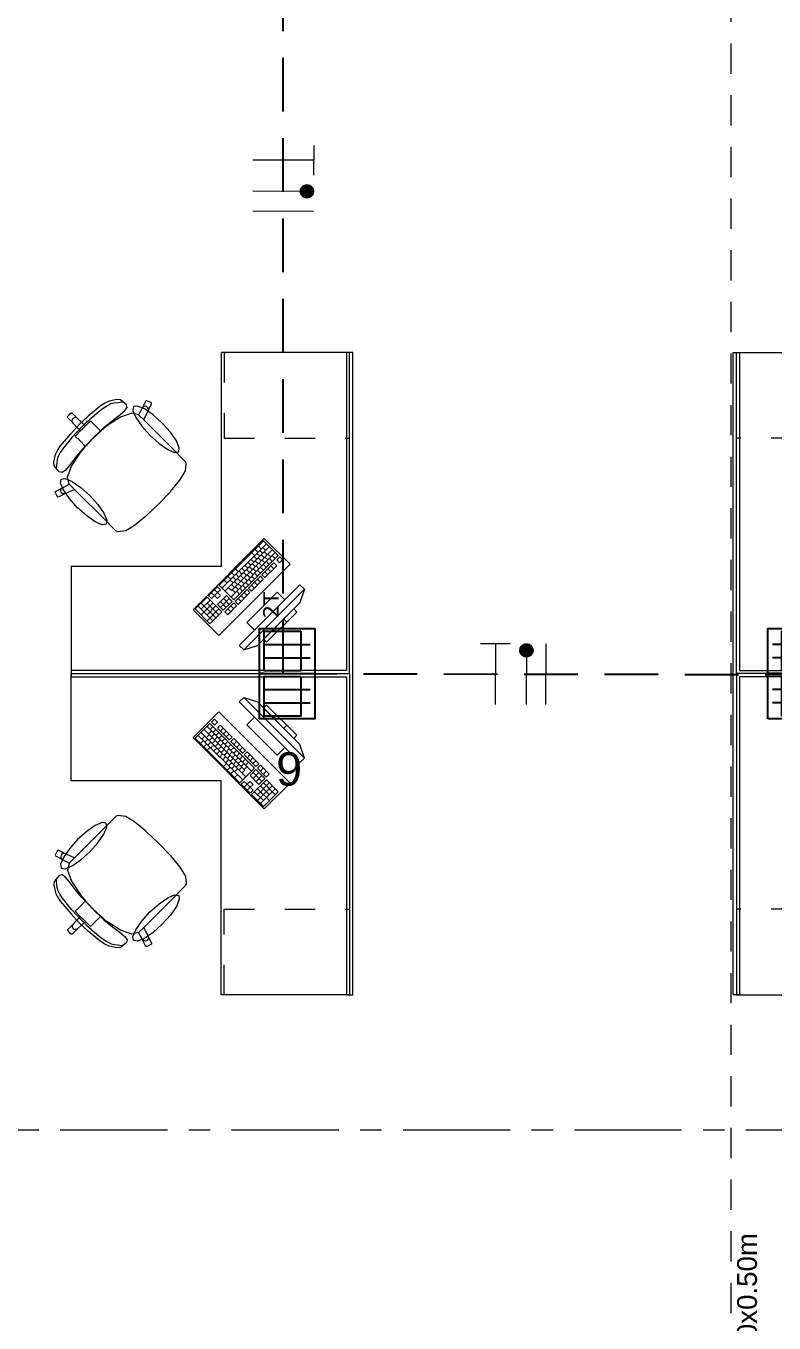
# Model space of a CAD drawing. Header units: inches. Extents: x -19 to 5698, y -728 to 92.
# Drawn here: x 105.28 to 108.77, y 9.1 to 15.16 of the extents above; entities that cross this region are included whole.
import ezdxf

# ---------------------------------------------------------------- set-up
doc = ezdxf.new("R2010")
doc.units = ezdxf.units.IN
doc.header["$MEASUREMENT"] = 0
for name, pattern in [('HIDDEN', [0.375, 0.25, -0.125]), ('Hidden Line', [0.195611, 0.141111, -0.0545]), ('Punto & Raya', [0.65, 0.5, -0.075, 0, -0.075]), ('Rayas', [0.282222, 0.141111, -0.141111]), ('RAYITAS', [0.375, 0.25, -0.125])]:
    doc.linetypes.add(name, pattern=pattern)
doc.layers.get('0').update_dxf_attribs({"color": 61})
for name, color, linetype, lineweight in [('00 conduct tomacorr', 120, 'HIDDEN', 30), ('00 IE LUZ EMERGENCIA', 253, 'Continuous', 0), ('T-TECHO-E', 150, 'Continuous', 20), ('TOMACORRIENTE', 22, 'RAYITAS', 9)]:
    doc.layers.add(name, color=color, linetype=linetype, lineweight=lineweight)
for name, color, linetype in [('08 _ STR _ EXT _ 09 Vigas', 251, 'Continuous'), ('Interior - Mobiliario', 7, 'Continuous'), ('Marcador - Secciones', 7, 'Continuous'), ('Notas - Etiquetas', 7, 'Continuous')]:
    doc.layers.add(name, color=color, linetype=linetype)
doc.styles.add('Annotative', font='arial.ttf')
doc.styles.add('Estilo_Generado_4', font='swisse.ttf')

# ---------------------------------------------------------------- blocks, each defined once
blk = doc.blocks.new('CAJA POP UP 6 MODULOS')
at = {"layer": '00 conduct tomacorr', "linetype": 'Continuous'}
for p, q in [((-0.095, -0.165), (-0.095, -0.0151)), ((-0.052, -0.165), (-0.052, -0.0151)), ((0.052, -0.165), (0.052, -0.0151)), ((0.095, -0.165), (0.095, -0.0151)), ((0, -0.165), (0, -0.18))]:
    blk.add_line(p, q, dxfattribs=at)
for points in [[(-0.147, 0), (0.147, 0), (0.147, -0.18), (-0.147, -0.18)], [(0, 0), (0.147, 0), (0.147, -0.18), (0, -0.18)]]:
    blk.add_lwpolyline(points, close=True, dxfattribs=at)
for points in [[(-0.138, -0.045), (-0.009, -0.045), (-0.009, -0.165), (-0.138, -0.165), (-0.138, -0.045)], [(0.009, -0.045), (0.138, -0.045), (0.138, -0.165), (0.009, -0.165), (0.009, -0.045)]]:
    blk.add_lwpolyline(points, dxfattribs=at)
at = {"color": 1, "insert": (-0.1807, -0.168), "char_height": 0.05, "attachment_point": 1, "rotation": 180}
blk.add_mtext_dynamic_manual_height_columns('{\\fVerdana|b0|i0|c0|p34;2T}', width=0.000481, gutter_width=0.1561, heights=[0], dxfattribs=at)
blk = doc.blocks.new('a')
at = {"layer": 'TOMACORRIENTE', "ltscale": 0.05}
h = blk.add_hatch(color=4, dxfattribs=at)
edge = h.paths.add_edge_path()
edge.add_arc((0, 0.0752), 0.0211, 0, 360)
at = {"layer": 'TOMACORRIENTE', "color": 4}
for p, q in [((-0.1455, 0.0963), (-0.0515, 0.0963)), ((-0.0985, 0.0963), (-0.0985, -0.0966)), ((0, 0.0963), (0, -0.0963)), ((0.0623, -0.0963), (0.0623, 0.0963))]:
    blk.add_line(p, q, dxfattribs=at)
blk.add_circle((0, 0.0752), 0.0211, dxfattribs=at)
blk = doc.blocks.new('CABLE 3FACE')
at = {"layer": 'T-TECHO-E', "rotation": 59.94170052614085}
blk.add_blockref('a', (0, 0), dxfattribs=at)

msp = doc.modelspace()

# ---------------------------------------------------------------- linework, layer by layer
at = {"layer": '00 conduct tomacorr'}
for q in [(106.4788, 16.6865), (120.8975, 12.1077, 0.0001)]:
    msp.add_line((106.4788, 12.1324), q, dxfattribs=at)
msp.add_arc((105.6062, 9.0965), 2.1246, 166.08732, 294.25007, dxfattribs=at)
at = {"layer": '08 _ STR _ EXT _ 09 Vigas', "color": 251, "linetype": 'Hidden Line', "lineweight": 13, "true_color": 0x636466}
msp.add_line((108.57, 7.7), (108.57, 16.9), dxfattribs=at)
at = {"layer": 'Interior - Mobiliario', "color": 175, "linetype": 'Rayas', "lineweight": 13}
for p, q in [((106.2041, 13.6324), (106.2041, 13.2324)), ((106.2041, 13.2324), (106.7891, 13.2324)), ((109.1792, 13.2324), (108.5942, 13.2324)), ((106.2041, 10.6324), (106.2041, 11.0324)), ((106.2041, 11.0324), (106.7891, 11.0324)), ((109.1792, 11.0324), (108.5942, 11.0324))]:
    msp.add_line(p, q, dxfattribs=at)
at = {"layer": 'Interior - Mobiliario', "color": 175, "linetype": 'Continuous', "lineweight": 13}
for p, q in [((106.8041, 13.6324), (106.7741, 13.6324)), ((106.7741, 13.6324), (106.7741, 12.1474)), ((106.8041, 12.1474), (106.8041, 13.6324)), ((108.5792, 13.6324), (108.6092, 13.6324)), ((108.5792, 12.1474), (108.5792, 13.6324)), ((108.6092, 13.6324), (108.6092, 12.1474)), ((105.6469, 13.3961), (105.6252, 13.3812)), ((105.6661, 13.4051), (105.6469, 13.3961)), ((105.6565, 13.3835), (105.6753, 13.3934)), ((105.7022, 13.4128), (105.6661, 13.4051)), ((105.6753, 13.3934), (105.6901, 13.3973)), ((105.6901, 13.3973), (105.7055, 13.3985)), ((105.719, 13.4109), (105.7022, 13.4128)), ((105.7055, 13.3985), (105.7162, 13.4005)), ((105.7162, 13.4005), (105.7243, 13.4013)), ((105.7469, 13.3878), (105.719, 13.4109)), ((105.7243, 13.4013), (105.7288, 13.4021)), ((105.7503, 13.3748), (105.7469, 13.3878)), ((105.8382, 13.4058), (105.8212, 13.3727)), ((105.8423, 13.4071), (105.8382, 13.4058)), ((105.8636, 13.3963), (105.8423, 13.4071)), ((105.848, 13.3591), (105.8649, 13.3922)), ((105.8649, 13.3922), (105.8636, 13.3963)), ((105.4719, 13.3325), (105.4805, 13.341)), ((105.4719, 13.3282), (105.4719, 13.3325)), ((105.498, 13.3022), (105.4719, 13.3282)), ((105.489, 13.3496), (105.4805, 13.341)), ((105.4933, 13.3496), (105.489, 13.3496)), ((105.5194, 13.3235), (105.4933, 13.3496)), ((105.503, 13.3267), (105.4981, 13.3234)), ((105.5088, 13.3279), (105.503, 13.3267)), ((105.5145, 13.3267), (105.5088, 13.3279)), ((105.5194, 13.3235), (105.5145, 13.3267)), ((105.5685, 13.3344), (105.5263, 13.2952)), ((105.5615, 13.3063), (105.5861, 13.3289)), ((105.6252, 13.3812), (105.5685, 13.3344)), ((105.5861, 13.3289), (105.6109, 13.35)), ((105.6109, 13.35), (105.6347, 13.3686)), ((105.6347, 13.3686), (105.6565, 13.3835)), ((105.72, 13.3308), (105.6562, 13.2894)), ((105.6818, 13.314), (105.718, 13.3419)), ((105.718, 13.3419), (105.7403, 13.3605)), ((105.772, 13.3491), (105.72, 13.3308)), ((105.7403, 13.3605), (105.7503, 13.3748)), ((105.8039, 13.3417), (105.772, 13.3491)), ((105.8212, 13.3727), (105.8039, 13.3417)), ((105.8042, 13.3416), (105.8039, 13.3417)), ((105.8042, 13.3416), (105.8284, 13.3174)), ((105.8249, 13.3773), (105.8212, 13.3727)), ((105.83, 13.3802), (105.8249, 13.3773)), ((105.8284, 13.3174), (105.848, 13.3591)), ((105.8359, 13.3809), (105.83, 13.3802)), ((105.8415, 13.3793), (105.8359, 13.3809)), ((105.8461, 13.3757), (105.8415, 13.3793)), ((105.8489, 13.3706), (105.8461, 13.3757)), ((105.848, 13.3591), (105.8496, 13.3648)), ((105.8496, 13.3648), (105.8489, 13.3706)), ((105.4872, 13.253), (105.5263, 13.2952)), ((105.4937, 13.3128), (105.4948, 13.3185)), ((105.4948, 13.307), (105.4937, 13.3128)), ((105.4948, 13.3185), (105.4981, 13.3234)), ((105.498, 13.3022), (105.4948, 13.307)), ((105.532, 13.2656), (105.498, 13.3022)), ((105.5084, 13.242), (105.532, 13.2656)), ((105.538, 13.2835), (105.5152, 13.26)), ((105.5559, 13.2895), (105.5194, 13.3235)), ((105.532, 13.2656), (105.5439, 13.2776)), ((105.538, 13.2835), (105.5615, 13.3063)), ((105.5559, 13.2895), (105.5439, 13.2776)), ((105.5795, 13.3132), (105.5559, 13.2895)), ((105.6007, 13.292), (105.5795, 13.3132)), ((105.5897, 13.2318), (105.6425, 13.2813)), ((105.628, 13.2646), (105.6007, 13.292)), ((105.6562, 13.2894), (105.628, 13.2646)), ((105.6425, 13.2813), (105.6818, 13.314)), ((105.9762, 13.1695), (105.8284, 13.3174)), ((105.4403, 13.1963), (105.4872, 13.253)), ((105.4715, 13.2107), (105.4529, 13.1868)), ((105.4926, 13.2354), (105.4715, 13.2107)), ((105.5152, 13.26), (105.4926, 13.2354)), ((105.5295, 13.2208), (105.5084, 13.242)), ((105.5569, 13.1935), (105.5295, 13.2208)), ((105.5897, 13.2318), (105.5403, 13.179)), ((105.5569, 13.1935), (105.5902, 13.2313)), ((105.628, 13.2646), (105.5902, 13.2313)), ((105.4087, 13.1193), (105.4165, 13.1554)), ((105.4165, 13.1554), (105.4254, 13.1746)), ((105.4281, 13.1462), (105.4242, 13.1314)), ((105.4254, 13.1746), (105.4403, 13.1963)), ((105.4381, 13.165), (105.4281, 13.1462)), ((105.4529, 13.1868), (105.4381, 13.165)), ((105.4908, 13.1015), (105.5321, 13.1653)), ((105.5403, 13.179), (105.5075, 13.1397)), ((105.5321, 13.1653), (105.5569, 13.1935)), ((106.0018, 13.144), (105.9762, 13.1695)), ((106.0237, 13.1221), (106.0018, 13.144)), ((105.4106, 13.1025), (105.4087, 13.1193)), ((105.4338, 13.0747), (105.4106, 13.1025)), ((105.4202, 13.0972), (105.4194, 13.0927)), ((105.421, 13.1053), (105.4202, 13.0972)), ((105.423, 13.116), (105.421, 13.1053)), ((105.4242, 13.1314), (105.423, 13.116)), ((105.4796, 13.1035), (105.461, 13.0813)), ((105.4724, 13.0495), (105.4908, 13.1015)), ((105.5075, 13.1397), (105.4796, 13.1035)), ((106.0226, 13.0788), (106.0266, 13.1128)), ((106.0266, 13.1128), (106.0237, 13.1221)), ((105.4467, 13.0712), (105.4338, 13.0747)), ((105.461, 13.0813), (105.4467, 13.0712)), ((105.4799, 13.0176), (105.4724, 13.0495)), ((105.9532, 12.983), (105.9968, 13.0367)), ((105.9968, 13.0367), (106.0217, 13.0767)), ((106.0217, 13.0767), (106.0226, 13.0788)), ((105.4144, 12.9792), (105.4158, 12.9833)), ((105.4252, 12.9579), (105.4144, 12.9792)), ((105.4158, 12.9833), (105.4489, 13.0003)), ((105.4624, 12.9736), (105.4293, 12.9566)), ((105.4406, 12.9857), (105.4413, 12.9915)), ((105.4422, 12.98), (105.4406, 12.9857)), ((105.4413, 12.9915), (105.4442, 12.9966)), ((105.4458, 12.9754), (105.4422, 12.98)), ((105.4442, 12.9966), (105.4489, 13.0003)), ((105.4509, 12.9726), (105.4458, 12.9754)), ((105.4489, 13.0003), (105.4799, 13.0176)), ((105.4567, 12.9719), (105.4509, 12.9726)), ((105.4624, 12.9736), (105.4567, 12.9719)), ((105.5041, 12.9931), (105.4624, 12.9736)), ((105.4799, 13.0174), (105.4799, 13.0176)), ((105.4799, 13.0174), (105.5041, 12.9931)), ((105.652, 12.8453), (105.5041, 12.9931)), ((105.8977, 12.9238), (105.9525, 12.9822)), ((105.9525, 12.9822), (105.9532, 12.983)), ((105.4293, 12.9566), (105.4252, 12.9579)), ((105.8977, 12.9238), (105.8393, 12.869)), ((105.6775, 12.8198), (105.652, 12.8453)), ((105.8385, 12.8683), (105.7848, 12.8248)), ((105.8393, 12.869), (105.8385, 12.8683)), ((105.6995, 12.7978), (105.6775, 12.8198)), ((105.7088, 12.795), (105.6995, 12.7978)), ((105.7427, 12.7989), (105.7088, 12.795)), ((105.7448, 12.7998), (105.7427, 12.7989)), ((105.7848, 12.8248), (105.7448, 12.7998)), ((106.3871, 12.7529), (106.1794, 12.5452)), ((106.4008, 12.7392), (106.1931, 12.5315)), ((106.4145, 12.7255), (106.2068, 12.5178)), ((106.3629, 12.7287), (106.3766, 12.715)), ((106.3835, 12.7219), (106.3972, 12.7082)), ((106.4557, 12.6843), (106.3871, 12.7529)), ((106.442, 12.698), (106.2343, 12.4903)), ((106.4283, 12.7118), (106.2378, 12.5214)), ((106.248, 12.4766), (106.4557, 12.6843)), ((106.3281, 12.6665), (106.3418, 12.6528)), ((106.3317, 12.6975), (106.3454, 12.6838)), ((106.342, 12.6803), (106.3557, 12.6666)), ((106.3473, 12.7131), (106.361, 12.6994)), ((106.3488, 12.6597), (106.3625, 12.646)), ((106.3558, 12.6942), (106.3695, 12.6805)), ((106.3626, 12.6735), (106.3763, 12.6598)), ((106.3697, 12.708), (106.3834, 12.6943)), ((106.3765, 12.6874), (106.3902, 12.6737)), ((106.3798, 12.6633), (106.3935, 12.6496)), ((106.3903, 12.7012), (106.404, 12.6875)), ((106.3936, 12.6771), (106.4073, 12.6634)), ((106.4075, 12.691), (106.4212, 12.6773)), ((106.4143, 12.6704), (106.428, 12.6566)), ((106.4281, 12.6842), (106.4418, 12.6705)), ((106.4625, 12.6775), (106.4487, 12.6636)), ((106.4487, 12.6636), (106.4624, 12.6499)), ((106.4624, 12.6499), (106.4762, 12.6638)), ((106.4762, 12.6638), (106.4625, 12.6775)), ((106.2382, 12.604), (106.252, 12.5903)), ((106.2556, 12.6213), (106.2693, 12.6076)), ((106.2727, 12.6111), (106.2864, 12.5974)), ((106.2866, 12.6249), (106.3003, 12.6112)), ((106.2934, 12.6043), (106.3071, 12.5906)), ((106.3004, 12.6388), (106.3141, 12.6251)), ((106.3072, 12.6182), (106.3209, 12.6044)), ((106.3143, 12.6526), (106.328, 12.6389)), ((106.3211, 12.632), (106.3348, 12.6183)), ((106.3244, 12.6079), (106.3381, 12.5942)), ((106.3349, 12.6458), (106.3486, 12.6321)), ((106.3382, 12.6218), (106.352, 12.608)), ((106.345, 12.6011), (106.3587, 12.5874)), ((106.3521, 12.6356), (106.3658, 12.6219)), ((106.3589, 12.615), (106.3726, 12.6012)), ((106.3659, 12.6494), (106.3797, 12.6357)), ((106.3727, 12.6288), (106.3864, 12.6151)), ((106.4348, 12.6498), (106.3794, 12.5944)), ((106.3866, 12.6427), (106.4003, 12.6289)), ((106.3932, 12.5807), (106.4486, 12.6361)), ((106.3933, 12.6082), (106.407, 12.5945)), ((106.4004, 12.6565), (106.4141, 12.6428)), ((106.4071, 12.6221), (106.4209, 12.6084)), ((106.421, 12.6359), (106.4347, 12.6222)), ((106.4486, 12.6361), (106.4348, 12.6498)), ((106.1725, 12.5383), (106.1309, 12.4967)), ((106.1862, 12.5246), (106.1725, 12.5383)), ((106.1794, 12.5452), (106.248, 12.4766)), ((106.2036, 12.5694), (106.2173, 12.5557)), ((106.2209, 12.5867), (106.2347, 12.573)), ((106.2312, 12.5696), (106.2449, 12.5558)), ((106.238, 12.5489), (106.2517, 12.5352)), ((106.245, 12.5834), (106.2588, 12.5697)), ((106.2518, 12.5628), (106.2655, 12.5491)), ((106.2552, 12.5387), (106.2689, 12.525)), ((106.2589, 12.5972), (106.2726, 12.5835)), ((106.2657, 12.5766), (106.2794, 12.5629)), ((106.269, 12.5525), (106.2827, 12.5388)), ((106.5568, 12.5476), (106.2739, 12.2647)), ((106.2795, 12.5905), (106.2932, 12.5767)), ((106.2829, 12.5664), (106.2966, 12.5526)), ((106.2896, 12.5457), (106.3034, 12.532)), ((106.2967, 12.5802), (106.3104, 12.5665)), ((106.3035, 12.5596), (106.3172, 12.5459)), ((106.3105, 12.5941), (106.3243, 12.5803)), ((106.3725, 12.5875), (106.3171, 12.5321)), ((106.3173, 12.5734), (106.3311, 12.5597)), ((106.3308, 12.5184), (106.3862, 12.5738)), ((106.331, 12.5459), (106.3447, 12.5322)), ((106.3312, 12.5873), (106.3449, 12.5736)), ((106.3448, 12.5598), (106.3585, 12.5461)), ((106.3587, 12.5736), (106.3724, 12.5599)), ((106.3862, 12.5738), (106.3725, 12.5875)), ((106.3794, 12.5944), (106.3932, 12.5807)), ((106.578, 12.5264), (106.5568, 12.5476)), ((106.124, 12.4898), (106.0686, 12.4344)), ((106.1926, 12.4212), (106.124, 12.4898)), ((106.1309, 12.4967), (106.1446, 12.483)), ((106.1446, 12.483), (106.1585, 12.4969)), ((106.1448, 12.5106), (106.1585, 12.4969)), ((106.1723, 12.5107), (106.1585, 12.4969)), ((106.1585, 12.4969), (106.1722, 12.4831)), ((106.1586, 12.5244), (106.1723, 12.5107)), ((106.2136, 12.4971), (106.1721, 12.4556)), ((106.1722, 12.4831), (106.1861, 12.497)), ((106.1723, 12.5107), (106.1862, 12.5246)), ((106.1861, 12.497), (106.1723, 12.5107)), ((106.2273, 12.4834), (106.1858, 12.4419)), ((106.1998, 12.4833), (106.2272, 12.4558)), ((106.241, 12.4697), (106.2136, 12.4971)), ((106.2241, 12.5351), (106.2378, 12.5214)), ((106.2413, 12.5248), (106.255, 12.5111)), ((106.3102, 12.5252), (106.2548, 12.4698)), ((106.2619, 12.518), (106.2757, 12.5043)), ((106.2685, 12.456), (106.3239, 12.5114)), ((106.2687, 12.4836), (106.2824, 12.4699)), ((106.2758, 12.5319), (106.2895, 12.5182)), ((106.2825, 12.4975), (106.2962, 12.4837)), ((106.2951, 12.2435), (106.578, 12.5264)), ((106.2964, 12.5113), (106.3101, 12.4976)), ((106.4507, 12.5122), (106.3093, 12.3708)), ((106.3239, 12.5114), (106.3102, 12.5252)), ((106.3171, 12.5321), (106.3308, 12.5184)), ((106.4861, 12.4769), (106.4507, 12.5122)), ((106.578, 12.5264), (106.5568, 12.4627)), ((106.0686, 12.4344), (106.1372, 12.3658)), ((106.0825, 12.4483), (106.151, 12.3797)), ((106.1514, 12.4624), (106.096, 12.407)), ((106.1377, 12.4761), (106.0962, 12.4345)), ((106.0963, 12.4621), (106.1649, 12.3935)), ((106.1789, 12.4349), (106.1235, 12.3796)), ((106.1651, 12.4487), (106.1236, 12.4071)), ((106.1239, 12.4622), (106.1787, 12.4074)), ((106.1372, 12.3658), (106.1926, 12.4212)), ((106.1721, 12.4556), (106.1995, 12.4282)), ((106.1859, 12.4694), (106.2133, 12.442)), ((106.1995, 12.4282), (106.241, 12.4697)), ((106.2479, 12.4628), (106.2064, 12.4213)), ((106.2064, 12.4213), (106.2201, 12.4076)), ((106.2201, 12.4076), (106.2616, 12.4491)), ((106.2202, 12.4351), (106.2339, 12.4214)), ((106.2341, 12.449), (106.2478, 12.4353)), ((106.2616, 12.4491), (106.2479, 12.4628)), ((106.2548, 12.4698), (106.2685, 12.456)), ((106.3446, 12.3355), (106.4861, 12.4769)), ((106.5568, 12.4627), (106.3588, 12.2647)), ((106.5285, 12.4344), (106.3871, 12.293)), ((106.4012, 12.2789), (106.5426, 12.4203)), ((106.5426, 12.4203), (106.5285, 12.4344)), ((106.3093, 12.3708), (106.3446, 12.3355)), ((106.4814, 12.3873), (106.4955, 12.3732)), ((106.4342, 12.3402), (106.4484, 12.326)), ((106.2739, 12.2647), (106.2951, 12.2435)), ((106.2951, 12.2435), (106.3588, 12.2647)), ((106.3871, 12.293), (106.4012, 12.2789)), ((105.4891, 12.1474), (105.4891, 12.1174)), ((106.7741, 12.1474), (105.4891, 12.1474)), ((105.4891, 12.1174), (106.7741, 12.1174)), ((106.7741, 12.1174), (106.7741, 10.6324)), ((106.8041, 12.1174), (106.8041, 12.1474)), ((106.8041, 10.6324), (106.8041, 12.1174)), ((108.5792, 12.1174), (108.5792, 12.1474)), ((108.5792, 10.6324), (108.5792, 12.1174)), ((108.6092, 12.1474), (109.8942, 12.1474)), ((108.6092, 12.1174), (108.6092, 10.6324)), ((109.8942, 12.1174), (108.6092, 12.1174)), ((106.2951, 12.0213), (106.2739, 12.0001)), ((106.2739, 12.0001), (106.5568, 11.7173)), ((106.578, 11.7385), (106.2951, 12.0213)), ((106.2951, 12.0213), (106.3588, 12.0001)), ((106.3588, 12.0001), (106.5568, 11.8021)), ((106.4012, 11.986), (106.3871, 11.9718)), ((106.3871, 11.9718), (106.5285, 11.8304)), ((106.5426, 11.8446), (106.4012, 11.986)), ((106.4342, 11.9247), (106.4484, 11.9389)), ((106.1372, 11.899), (106.0686, 11.8305)), ((106.1235, 11.8853), (106.3312, 11.6776)), ((106.3449, 11.6913), (106.1372, 11.899)), ((106.1373, 11.8715), (106.151, 11.8852)), ((106.1578, 11.9196), (106.144, 11.9059)), ((106.144, 11.9059), (106.1579, 11.892)), ((106.1716, 11.9058), (106.1578, 11.9196)), ((106.1579, 11.892), (106.1716, 11.9058)), ((106.1855, 11.8919), (106.1717, 11.8782)), ((106.1717, 11.8782), (106.2271, 11.8228)), ((106.2408, 11.8365), (106.1855, 11.8919)), ((106.1856, 11.8643), (106.1993, 11.8781)), ((106.3446, 11.9294), (106.3093, 11.8941)), ((106.3093, 11.8941), (106.4507, 11.7526)), ((106.4861, 11.788), (106.3446, 11.9294)), ((106.4814, 11.8776), (106.4955, 11.8917)), ((106.0686, 11.8305), (106.2763, 11.6228)), ((106.0823, 11.8442), (106.29, 11.6365)), ((106.0929, 11.8062), (106.1066, 11.8199)), ((106.096, 11.8579), (106.3038, 11.6502)), ((106.0996, 11.8269), (106.1134, 11.8406)), ((106.1098, 11.8716), (106.3002, 11.6812)), ((106.1135, 11.813), (106.1272, 11.8267)), ((106.1203, 11.8337), (106.134, 11.8474)), ((106.1273, 11.7992), (106.141, 11.8129)), ((106.1305, 11.8508), (106.1442, 11.8646)), ((106.1341, 11.8198), (106.1478, 11.8335)), ((106.1444, 11.837), (106.1581, 11.8507)), ((106.148, 11.806), (106.1617, 11.8197)), ((106.1512, 11.8576), (106.1649, 11.8713)), ((106.1582, 11.8231), (106.1719, 11.8369)), ((106.165, 11.8438), (106.1787, 11.8575)), ((106.1721, 11.8093), (106.1858, 11.823)), ((106.1789, 11.8299), (106.1926, 11.8436)), ((106.1927, 11.8161), (106.2064, 11.8298)), ((106.1994, 11.8505), (106.2131, 11.8642)), ((106.2066, 11.8022), (106.2203, 11.816)), ((106.2133, 11.8367), (106.227, 11.8504)), ((106.2271, 11.8228), (106.2408, 11.8365)), ((106.2478, 11.8296), (106.2341, 11.8159)), ((106.2341, 11.8159), (106.2894, 11.7605)), ((106.3032, 11.7742), (106.2478, 11.8296)), ((106.2479, 11.802), (106.2616, 11.8157)), ((106.5285, 11.8304), (106.5426, 11.8446)), ((106.1084, 11.7907), (106.1221, 11.8044)), ((106.124, 11.7751), (106.1377, 11.7888)), ((106.1412, 11.7853), (106.1549, 11.799)), ((106.155, 11.7715), (106.1687, 11.7852)), ((106.1618, 11.7921), (106.1755, 11.8058)), ((106.1689, 11.7576), (106.1826, 11.7713)), ((106.1757, 11.7783), (106.1894, 11.792)), ((106.1827, 11.7438), (106.1964, 11.7575)), ((106.1859, 11.7954), (106.1996, 11.8092)), ((106.1895, 11.7644), (106.2032, 11.7781)), ((106.1998, 11.7816), (106.2135, 11.7953)), ((106.2034, 11.7506), (106.2171, 11.7643)), ((106.2136, 11.7678), (106.2273, 11.7815)), ((106.2204, 11.7884), (106.2341, 11.8021)), ((106.2275, 11.7539), (106.2412, 11.7676)), ((106.2343, 11.7745), (106.248, 11.7883)), ((106.2413, 11.7401), (106.255, 11.7538)), ((106.2481, 11.7607), (106.2618, 11.7744)), ((106.2617, 11.7882), (106.2755, 11.8019)), ((106.2619, 11.7468), (106.2757, 11.7606)), ((106.2756, 11.7743), (106.2893, 11.7881)), ((106.2894, 11.7605), (106.3032, 11.7742)), ((106.3101, 11.7673), (106.2964, 11.7536)), ((106.2964, 11.7536), (106.3518, 11.6982)), ((106.3655, 11.7119), (106.3101, 11.7673)), ((106.3102, 11.7397), (106.3239, 11.7534)), ((106.4507, 11.7526), (106.4861, 11.788)), ((106.578, 11.7385), (106.5568, 11.8021)), ((106.1966, 11.7299), (106.2103, 11.7437)), ((106.2002, 11.6989), (106.2139, 11.7126)), ((106.2104, 11.7161), (106.2241, 11.7298)), ((106.2172, 11.7367), (106.2309, 11.7504)), ((106.2175, 11.6816), (106.2312, 11.6953)), ((106.2243, 11.7022), (106.238, 11.716)), ((106.2311, 11.7229), (106.2448, 11.7366)), ((106.2381, 11.6884), (106.2518, 11.7021)), ((106.2449, 11.709), (106.2586, 11.7227)), ((106.2552, 11.7262), (106.2689, 11.7399)), ((106.2588, 11.6952), (106.2725, 11.7089)), ((106.269, 11.7124), (106.2827, 11.7261)), ((106.2726, 11.6813), (106.2863, 11.6951)), ((106.2758, 11.733), (106.2895, 11.7467)), ((106.2763, 11.6228), (106.3449, 11.6913)), ((106.2829, 11.6985), (106.2966, 11.7122)), ((106.2896, 11.7192), (106.3034, 11.7329)), ((106.2967, 11.6847), (106.3104, 11.6984)), ((106.3035, 11.7053), (106.3172, 11.719)), ((106.3241, 11.7259), (106.3378, 11.7396)), ((106.3379, 11.712), (106.3516, 11.7257)), ((106.3518, 11.6982), (106.3655, 11.7119)), ((106.3724, 11.705), (106.3587, 11.6913)), ((106.3587, 11.6913), (106.4002, 11.6497)), ((106.4139, 11.6634), (106.3724, 11.705)), ((106.3725, 11.6774), (106.3862, 11.6911)), ((106.5568, 11.7173), (106.578, 11.7385)), ((106.2348, 11.6643), (106.2485, 11.678)), ((106.252, 11.6745), (106.2657, 11.6883)), ((106.2521, 11.647), (106.2658, 11.6607)), ((106.297, 11.6295), (106.2833, 11.6158)), ((106.2864, 11.6675), (106.3002, 11.6812)), ((106.3108, 11.6157), (106.297, 11.6295)), ((106.3518, 11.6844), (106.3244, 11.657)), ((106.3244, 11.657), (106.3659, 11.6154)), ((106.4003, 11.6359), (106.3317, 11.5674)), ((106.3381, 11.6707), (106.3797, 11.6291)), ((106.3382, 11.6431), (106.3657, 11.6706)), ((106.3934, 11.6429), (106.3518, 11.6844)), ((106.3521, 11.6293), (106.3795, 11.6567)), ((106.3659, 11.6154), (106.3934, 11.6429)), ((106.3864, 11.6636), (106.4001, 11.6773)), ((106.4002, 11.6497), (106.4139, 11.6634)), ((106.4557, 11.5805), (106.4003, 11.6359)), ((106.2833, 11.6158), (106.3248, 11.5743)), ((106.2971, 11.602), (106.3108, 11.6157)), ((106.3245, 11.6294), (106.3108, 11.6157)), ((106.3108, 11.6157), (106.3247, 11.6018)), ((106.3109, 11.5881), (106.3247, 11.6018)), ((106.3384, 11.6156), (106.3245, 11.6294)), ((106.3247, 11.6018), (106.3384, 11.6156)), ((106.3385, 11.588), (106.3247, 11.6018)), ((106.3248, 11.5743), (106.3385, 11.588)), ((106.3454, 11.5811), (106.387, 11.5395)), ((106.3591, 11.5948), (106.4145, 11.5394)), ((106.3593, 11.5672), (106.4141, 11.6221)), ((106.3594, 11.5397), (106.428, 11.6082)), ((106.3729, 11.6085), (106.4144, 11.567)), ((106.3733, 11.5258), (106.4418, 11.5944)), ((106.3866, 11.6222), (106.442, 11.5668)), ((106.3871, 11.512), (106.4557, 11.5805)), ((106.3317, 11.5674), (106.3871, 11.512)), ((105.6995, 11.4671), (105.6775, 11.4451)), ((105.7088, 11.4699), (105.6995, 11.4671)), ((105.7427, 11.4659), (105.7088, 11.4699)), ((105.7448, 11.465), (105.7427, 11.4659)), ((105.7848, 11.4401), (105.7448, 11.465)), ((105.652, 11.4196), (105.5041, 11.2717)), ((105.6775, 11.4451), (105.652, 11.4196)), ((105.8385, 11.3966), (105.7848, 11.4401)), ((105.8393, 11.3959), (105.8385, 11.3966)), ((105.8977, 11.341), (105.8393, 11.3959)), ((105.8977, 11.341), (105.9525, 11.2827)), ((105.4252, 11.307), (105.4144, 11.2856)), ((105.4144, 11.2856), (105.4158, 11.2816)), ((105.4158, 11.2816), (105.4489, 11.2646)), ((105.4293, 11.3083), (105.4252, 11.307)), ((105.4624, 11.2913), (105.4293, 11.3083)), ((105.4422, 11.2848), (105.4406, 11.2792)), ((105.4406, 11.2792), (105.4413, 11.2734)), ((105.4413, 11.2734), (105.4442, 11.2683)), ((105.4458, 11.2894), (105.4422, 11.2848)), ((105.4442, 11.2683), (105.4489, 11.2646)), ((105.4509, 11.2923), (105.4458, 11.2894)), ((105.4567, 11.2929), (105.4509, 11.2923)), ((105.4624, 11.2913), (105.4567, 11.2929)), ((105.5041, 11.2717), (105.4624, 11.2913)), ((105.4799, 11.2475), (105.5041, 11.2717)), ((105.9525, 11.2827), (105.9532, 11.2819)), ((105.9532, 11.2819), (105.9968, 11.2282)), ((105.4489, 11.2646), (105.4799, 11.2473)), ((105.4799, 11.2473), (105.4724, 11.2153)), ((105.4724, 11.2153), (105.4908, 11.1634)), ((105.4799, 11.2475), (105.4799, 11.2473)), ((105.9968, 11.2282), (106.0217, 11.1882)), ((105.4106, 11.1624), (105.4087, 11.1456)), ((105.4087, 11.1456), (105.4165, 11.1095)), ((105.4338, 11.1902), (105.4106, 11.1624)), ((105.4202, 11.1677), (105.4194, 11.1722)), ((105.421, 11.1596), (105.4202, 11.1677)), ((105.423, 11.1489), (105.421, 11.1596)), ((105.4242, 11.1335), (105.423, 11.1489)), ((105.4467, 11.1936), (105.4338, 11.1902)), ((105.461, 11.1836), (105.4467, 11.1936)), ((105.4796, 11.1613), (105.461, 11.1836)), ((105.5075, 11.1252), (105.4796, 11.1613)), ((105.4908, 11.1634), (105.5321, 11.0995)), ((106.0217, 11.1882), (106.0226, 11.186)), ((106.0226, 11.186), (106.0266, 11.1521)), ((106.0266, 11.1521), (106.0237, 11.1428)), ((105.4165, 11.1095), (105.4254, 11.0902)), ((105.4281, 11.1187), (105.4242, 11.1335)), ((105.4254, 11.0902), (105.4403, 11.0685)), ((105.4381, 11.0999), (105.4281, 11.1187)), ((105.4529, 11.078), (105.4381, 11.0999)), ((105.5403, 11.0859), (105.5075, 11.1252)), ((105.5321, 11.0995), (105.5569, 11.0714)), ((105.5897, 11.0331), (105.5403, 11.0859)), ((105.9762, 11.0954), (105.8284, 10.9475)), ((106.0018, 11.1209), (105.9762, 11.0954)), ((106.0237, 11.1428), (106.0018, 11.1209)), ((105.4403, 11.0685), (105.4872, 11.0118)), ((105.4715, 11.0542), (105.4529, 11.078)), ((105.4926, 11.0295), (105.4715, 11.0542)), ((105.5152, 11.0048), (105.4926, 11.0295)), ((105.5295, 11.044), (105.5084, 11.0229)), ((105.5569, 11.0714), (105.5295, 11.044)), ((105.5569, 11.0714), (105.5902, 11.0336)), ((105.5897, 11.0331), (105.6425, 10.9836)), ((105.628, 11.0002), (105.5902, 11.0336)), ((105.4872, 11.0118), (105.5263, 10.9696)), ((105.532, 10.9992), (105.498, 10.9627)), ((105.5084, 11.0229), (105.532, 10.9992)), ((105.538, 10.9814), (105.5152, 11.0048)), ((105.5559, 10.9754), (105.5194, 10.9414)), ((105.5685, 10.9305), (105.5263, 10.9696)), ((105.532, 10.9992), (105.5439, 10.9873)), ((105.538, 10.9814), (105.5615, 10.9586)), ((105.5559, 10.9754), (105.5439, 10.9873)), ((105.5795, 10.9517), (105.5559, 10.9754)), ((105.6007, 10.9729), (105.5795, 10.9517)), ((105.628, 11.0002), (105.6007, 10.9729)), ((105.6562, 10.9755), (105.628, 11.0002)), ((105.6425, 10.9836), (105.6818, 10.9509)), ((105.72, 10.9341), (105.6562, 10.9755)), ((105.498, 10.9627), (105.4719, 10.9366)), ((105.4719, 10.9366), (105.4719, 10.9324)), ((105.4719, 10.9324), (105.4805, 10.9238)), ((105.489, 10.9153), (105.4805, 10.9238)), ((105.4933, 10.9153), (105.489, 10.9153)), ((105.5194, 10.9414), (105.4933, 10.9153)), ((105.4948, 10.9579), (105.4937, 10.9521)), ((105.4937, 10.9521), (105.4948, 10.9464)), ((105.498, 10.9627), (105.4948, 10.9579)), ((105.4948, 10.9464), (105.4981, 10.9415)), ((105.503, 10.9382), (105.4981, 10.9415)), ((105.5088, 10.937), (105.503, 10.9382)), ((105.5145, 10.9381), (105.5088, 10.937)), ((105.5194, 10.9414), (105.5145, 10.9381)), ((105.5615, 10.9586), (105.5861, 10.936)), ((105.6252, 10.8837), (105.5685, 10.9305)), ((105.5861, 10.936), (105.6109, 10.9149)), ((105.6109, 10.9149), (105.6347, 10.8963)), ((105.6818, 10.9509), (105.718, 10.923)), ((105.718, 10.923), (105.7403, 10.9044)), ((105.772, 10.9158), (105.72, 10.9341)), ((105.7403, 10.9044), (105.7503, 10.89)), ((105.8039, 10.9232), (105.772, 10.9158)), ((105.8042, 10.9233), (105.8039, 10.9232)), ((105.8212, 10.8922), (105.8039, 10.9232)), ((105.8042, 10.9233), (105.8284, 10.9475)), ((105.8284, 10.9475), (105.848, 10.9057)), ((105.848, 10.9057), (105.8496, 10.9001)), ((105.848, 10.9057), (105.8649, 10.8726)), ((105.6469, 10.8688), (105.6252, 10.8837)), ((105.6347, 10.8963), (105.6565, 10.8814)), ((105.6661, 10.8598), (105.6469, 10.8688)), ((105.6565, 10.8814), (105.6753, 10.8715)), ((105.7022, 10.8521), (105.6661, 10.8598)), ((105.6753, 10.8715), (105.6901, 10.8676)), ((105.6901, 10.8676), (105.7055, 10.8664)), ((105.719, 10.8539), (105.7022, 10.8521)), ((105.7055, 10.8664), (105.7162, 10.8644)), ((105.7162, 10.8644), (105.7243, 10.8636)), ((105.7469, 10.8771), (105.719, 10.8539)), ((105.7243, 10.8636), (105.7288, 10.8628)), ((105.7503, 10.89), (105.7469, 10.8771)), ((105.8249, 10.8876), (105.8212, 10.8922)), ((105.8382, 10.8591), (105.8212, 10.8922)), ((105.83, 10.8847), (105.8249, 10.8876)), ((105.8359, 10.884), (105.83, 10.8847)), ((105.8415, 10.8856), (105.8359, 10.884)), ((105.8423, 10.8578), (105.8382, 10.8591)), ((105.8461, 10.8892), (105.8415, 10.8856)), ((105.8636, 10.8686), (105.8423, 10.8578)), ((105.8489, 10.8943), (105.8461, 10.8892)), ((105.8496, 10.9001), (105.8489, 10.8943)), ((105.8649, 10.8726), (105.8636, 10.8686)), ((106.7741, 10.6324), (106.8041, 10.6324)), ((108.6092, 10.6324), (108.5792, 10.6324))]:
    msp.add_line(p, q, dxfattribs=at)
at = {"layer": 'Interior - Mobiliario', "color": 175, "linetype": 'Continuous', "lineweight": 13, "flags": 128}
for points in [[(106.7891, 12.1324), (106.7891, 13.6324), (106.1891, 13.6324), (106.1891, 12.6324), (105.4891, 12.6324), (105.4891, 12.1324)], [(108.5942, 12.1324), (108.5942, 13.6324), (109.1942, 13.6324), (109.1942, 12.6324), (109.8942, 12.6324), (109.8942, 12.1324)], [(105.9142, 13.3023), (105.8717, 13.3404), (105.8313, 13.3685), (105.7992, 13.3821), (105.7803, 13.3792), (105.7775, 13.3603), (105.7911, 13.3282), (105.8191, 13.2878), (105.8572, 13.2454), (105.8997, 13.2072), (105.9401, 13.1792), (105.9722, 13.1656), (105.9911, 13.1685), (105.9939, 13.1874), (105.9803, 13.2194), (105.9523, 13.2598)], [(105.5192, 12.9074), (105.4811, 12.9498), (105.4531, 12.9902), (105.4395, 13.0223), (105.4423, 13.0412), (105.4612, 13.0441), (105.4933, 13.0304), (105.5337, 13.0024), (105.5762, 12.9643), (105.6143, 12.9218), (105.6423, 12.8814), (105.6559, 12.8494), (105.6531, 12.8304), (105.6341, 12.8276), (105.6021, 12.8412), (105.5617, 12.8692)], [(106.5108, 12.643), (106.3906, 12.7633), (106.0583, 12.4309), (106.1785, 12.3107)], [(106.7891, 12.1324), (106.7891, 10.6324), (106.1891, 10.6324), (106.1891, 11.6324), (105.4891, 11.6324), (105.4891, 12.1324)], [(108.5942, 12.1324), (108.5942, 10.6324), (109.1942, 10.6324), (109.1942, 11.6324), (109.8942, 11.6324), (109.8942, 12.1324)], [(106.1785, 11.9542), (106.0583, 11.834), (106.3906, 11.5016), (106.5108, 11.6218)], [(105.5192, 11.3575), (105.4811, 11.315), (105.4531, 11.2747), (105.4395, 11.2426), (105.4423, 11.2237), (105.4612, 11.2208), (105.4933, 11.2344), (105.5337, 11.2624), (105.5762, 11.3006), (105.6143, 11.3431), (105.6423, 11.3834), (105.6559, 11.4155), (105.6531, 11.4344), (105.6341, 11.4373), (105.6021, 11.4237), (105.5617, 11.3957)], [(105.9142, 10.9626), (105.8717, 10.9244), (105.8313, 10.8964), (105.7992, 10.8828), (105.7803, 10.8857), (105.7775, 10.9046), (105.7911, 10.9367), (105.8191, 10.977), (105.8572, 11.0195), (105.8997, 11.0577), (105.9401, 11.0857), (105.9722, 11.0993), (105.9911, 11.0964), (105.9939, 11.0775), (105.9803, 11.0454), (105.9523, 11.0051)]]:
    msp.add_lwpolyline(points, close=True, dxfattribs=at)
at = {"layer": 'Marcador - Secciones', "color": 251, "linetype": 'Punto & Raya', "lineweight": 13, "true_color": 0x636466}
msp.add_line((97.4384, 10.0018), (138.8506, 10.0018), dxfattribs=at)

# ---------------------------------------------------------------- block references
at = {"layer": '00 conduct tomacorr'}
for name, p, xscale, yscale, zscale, rotation in [('CABLE 3FACE', (106.4788, 14.3851), 1.47256122672843, 1.47256122672843, 1.47256122672843, 209.7888629705133), ('CAJA POP UP 6 MODULOS', (106.6262, 12.1324), 1.432830642179531, 1.432830642179531, 1.432830642179531, 269.9999999999999), ('CABLE 3FACE', (107.6137, 12.1305), 1.47256122672843, 1.47256122672843, 1.47256122672843, 299.7894777823319), ('CAJA POP UP 6 MODULOS', (108.7413, 12.1324), 1.432830642179531, 1.432830642179531, 1.432830642179531, 89.99999999999997)]:
    msp.add_blockref(name, p, dxfattribs=dict(at, xscale=xscale, yscale=yscale, zscale=zscale, rotation=rotation))

# ---------------------------------------------------------------- texts
at = {"layer": '00 IE LUZ EMERGENCIA', "style": 'Annotative'}
msp.add_attdef('9', (106.446, 11.6093), '', height=0.1562, dxfattribs=at)
at = {"layer": 'Notas - Etiquetas', "color": 171, "linetype": 'Continuous', "lineweight": 13, "insert": (108.5976, 8.2419), "char_height": 0.0925, "attachment_point": 1, "rotation": 90, "style": 'Estilo_Generado_4'}
msp.add_mtext('\\A1;{\\pql;\\fSwis721 Ex BT|b0|i0|c0|p34;VIGA-102\\fSwis721 Ex BT|b0|i0|c0|p34; \\fSwis721 Ex BT|b0|i0|c0|p34;0.80\\fSwis721 Ex BT|b0|i0|c0|p34;x\\fSwis721 Ex BT|b0|i0|c0|p34;0.50\\fSwis721 Ex BT|b0|i0|c0|p34;m}', dxfattribs=at)

doc.saveas('drawing.dxf')
